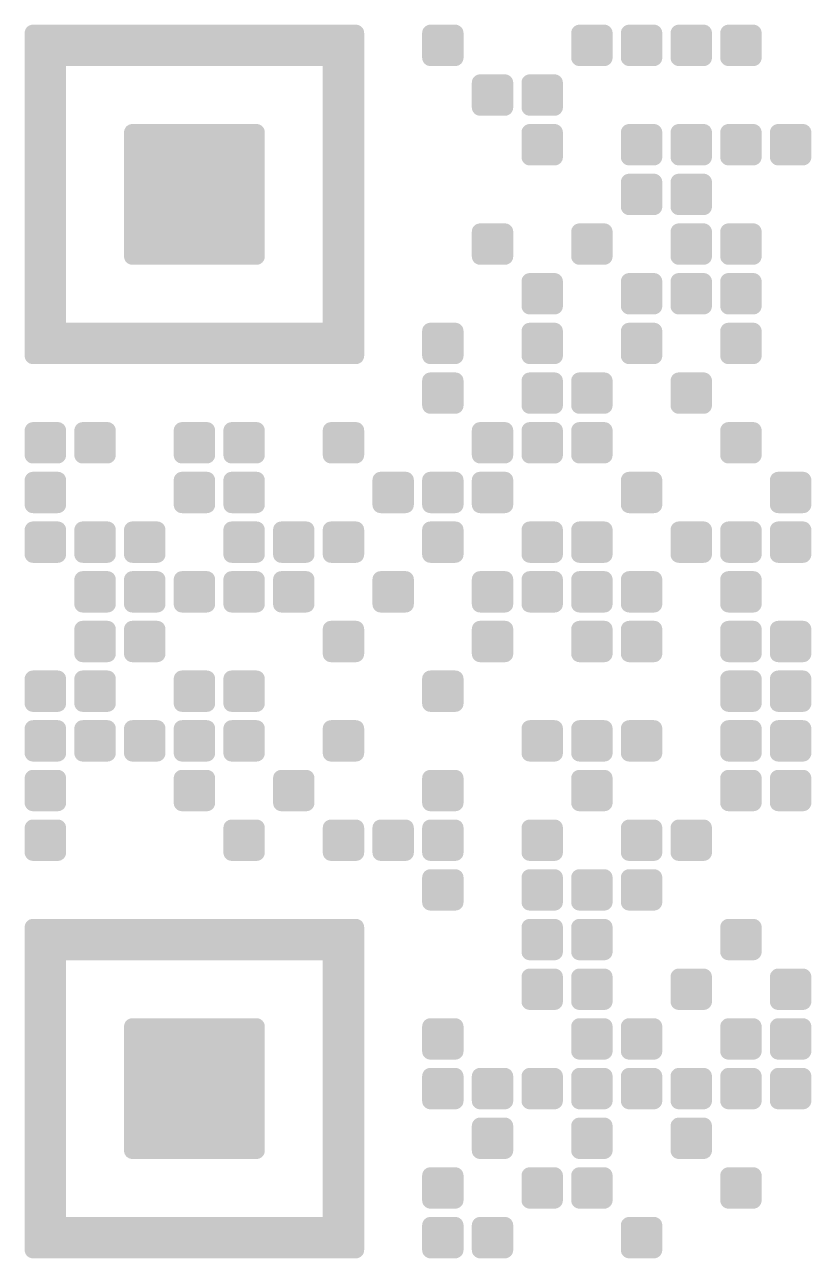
# Model space of a CAD drawing. Extents: x -58 to 5689, y 67 to 4123.
# Drawn here: x 5585.3 to 5632.8, y 281.8 to 356.3 of the extents above; entities that cross this region are included whole.
import ezdxf
from ezdxf.enums import TextEntityAlignment as Align

# ---------------------------------------------------------------- set-up
doc = ezdxf.new("R2010")
doc.units = 0
doc.header["$LTSCALE"] = 30
doc.header["$MEASUREMENT"] = 0
doc.layers.get('0').update_dxf_attribs({"linetype": 'CONTINUOUS'})
doc.layers.add('QR', color=7, linetype='CONTINUOUS')
doc.layers.add('RLA-FORMATO', color=7, linetype='CONTINUOUS')
doc.styles.add('ROMAND', font='romand', dxfattribs={"height": 31.5})
doc.styles.add('ROMANS', font='romans.shx', dxfattribs={"height": 11.25})

# ---------------------------------------------------------------- blocks, each defined once
blk = doc.blocks.new('A$C459C3EB4')
at = {"layer": 'QR'}
h = blk.add_hatch(color=256, dxfattribs=at)
h.dxf.hatch_style = 1
h.paths.add_polyline_path([(716.43, -13.519, 0.414214), (715.93, -13.019), (696.43, -13.019, 0.414214), (695.93, -13.519), (695.93, -33.019, 0.414214), (696.43, -33.519), (715.93, -33.519, 0.414214), (716.43, -33.019)])
h.paths.add_polyline_path([(713.93, -31.019), (698.43, -31.019), (698.43, -15.519), (713.93, -15.519)], flags=16)
h.paths.add_polyline_path([(710.43, -19.519), (710.43, -27.019, -0.414214), (709.93, -27.519), (702.43, -27.519, -0.414214), (701.93, -27.019), (701.93, -19.519, -0.414214), (702.43, -19.019), (709.93, -19.019, -0.414214)], flags=0)
h = blk.add_hatch(color=256, dxfattribs=at)
h.dxf.hatch_style = 1
h.paths.add_polyline_path([(722.43, -13.519, 0.414214), (721.93, -13.019), (720.43, -13.019, 0.414214), (719.93, -13.519), (719.93, -15.019, 0.414214), (720.43, -15.519), (721.93, -15.519, 0.414214), (722.43, -15.019)])
h = blk.add_hatch(color=256, dxfattribs=at)
h.dxf.hatch_style = 1
h.paths.add_polyline_path([(731.43, -13.519, 0.414214), (730.93, -13.019), (729.43, -13.019, 0.414214), (728.93, -13.519), (728.93, -15.019, 0.414214), (729.43, -15.519), (730.93, -15.519, 0.414214), (731.43, -15.019)])
h = blk.add_hatch(color=256, dxfattribs=at)
h.dxf.hatch_style = 1
h.paths.add_polyline_path([(734.43, -13.519, 0.414214), (733.93, -13.019), (732.43, -13.019, 0.414214), (731.93, -13.519), (731.93, -15.019, 0.414214), (732.43, -15.519), (733.93, -15.519, 0.414214), (734.43, -15.019)])
h = blk.add_hatch(color=256, dxfattribs=at)
h.dxf.hatch_style = 1
h.paths.add_polyline_path([(737.43, -13.519, 0.414214), (736.93, -13.019), (735.43, -13.019, 0.414214), (734.93, -13.519), (734.93, -15.019, 0.414214), (735.43, -15.519), (736.93, -15.519, 0.414214), (737.43, -15.019)])
h = blk.add_hatch(color=256, dxfattribs=at)
h.dxf.hatch_style = 1
h.paths.add_polyline_path([(740.43, -13.519, 0.414214), (739.93, -13.019), (738.43, -13.019, 0.414214), (737.93, -13.519), (737.93, -15.019, 0.414214), (738.43, -15.519), (739.93, -15.519, 0.414214), (740.43, -15.019)])
h = blk.add_hatch(color=256, dxfattribs=at)
h.dxf.hatch_style = 1
h.paths.add_polyline_path([(725.43, -16.519, 0.414214), (724.93, -16.019), (723.43, -16.019, 0.414214), (722.93, -16.519), (722.93, -18.019, 0.414214), (723.43, -18.519), (724.93, -18.519, 0.414214), (725.43, -18.019)])
h = blk.add_hatch(color=256, dxfattribs=at)
h.dxf.hatch_style = 1
h.paths.add_polyline_path([(728.43, -16.519, 0.414214), (727.93, -16.019), (726.43, -16.019, 0.414214), (725.93, -16.519), (725.93, -18.019, 0.414214), (726.43, -18.519), (727.93, -18.519, 0.414214), (728.43, -18.019)])
h = blk.add_hatch(color=256, dxfattribs=at)
h.dxf.hatch_style = 1
h.paths.add_polyline_path([(710.43, -19.519, 0.414214), (709.93, -19.019), (702.43, -19.019, 0.414214), (701.93, -19.519), (701.93, -27.019, 0.414214), (702.43, -27.519), (709.93, -27.519, 0.414214), (710.43, -27.019)])
h = blk.add_hatch(color=256, dxfattribs=at)
h.dxf.hatch_style = 1
h.paths.add_polyline_path([(728.43, -19.519, 0.414214), (727.93, -19.019), (726.43, -19.019, 0.414214), (725.93, -19.519), (725.93, -21.019, 0.414214), (726.43, -21.519), (727.93, -21.519, 0.414214), (728.43, -21.019)])
h = blk.add_hatch(color=256, dxfattribs=at)
h.dxf.hatch_style = 1
h.paths.add_polyline_path([(734.43, -19.519, 0.414214), (733.93, -19.019), (732.43, -19.019, 0.414214), (731.93, -19.519), (731.93, -21.019, 0.414214), (732.43, -21.519), (733.93, -21.519, 0.414214), (734.43, -21.019)])
h = blk.add_hatch(color=256, dxfattribs=at)
h.dxf.hatch_style = 1
h.paths.add_polyline_path([(737.43, -19.519, 0.414214), (736.93, -19.019), (735.43, -19.019, 0.414214), (734.93, -19.519), (734.93, -21.019, 0.414214), (735.43, -21.519), (736.93, -21.519, 0.414214), (737.43, -21.019)])
h = blk.add_hatch(color=256, dxfattribs=at)
h.dxf.hatch_style = 1
h.paths.add_polyline_path([(740.43, -19.519, 0.414214), (739.93, -19.019), (738.43, -19.019, 0.414214), (737.93, -19.519), (737.93, -21.019, 0.414214), (738.43, -21.519), (739.93, -21.519, 0.414214), (740.43, -21.019)])
h = blk.add_hatch(color=256, dxfattribs=at)
h.dxf.hatch_style = 1
h.paths.add_polyline_path([(743.43, -19.519, 0.414214), (742.93, -19.019), (741.43, -19.019, 0.414214), (740.93, -19.519), (740.93, -21.019, 0.414214), (741.43, -21.519), (742.93, -21.519, 0.414214), (743.43, -21.019)])
h = blk.add_hatch(color=256, dxfattribs=at)
h.dxf.hatch_style = 1
h.paths.add_polyline_path([(734.43, -22.519, 0.414214), (733.93, -22.019), (732.43, -22.019, 0.414214), (731.93, -22.519), (731.93, -24.019, 0.414214), (732.43, -24.519), (733.93, -24.519, 0.414214), (734.43, -24.019)])
h = blk.add_hatch(color=256, dxfattribs=at)
h.dxf.hatch_style = 1
h.paths.add_polyline_path([(737.43, -22.519, 0.414214), (736.93, -22.019), (735.43, -22.019, 0.414214), (734.93, -22.519), (734.93, -24.019, 0.414214), (735.43, -24.519), (736.93, -24.519, 0.414214), (737.43, -24.019)])
h = blk.add_hatch(color=256, dxfattribs=at)
h.dxf.hatch_style = 1
h.paths.add_polyline_path([(725.43, -25.519, 0.414214), (724.93, -25.019), (723.43, -25.019, 0.414214), (722.93, -25.519), (722.93, -27.019, 0.414214), (723.43, -27.519), (724.93, -27.519, 0.414214), (725.43, -27.019)])
h = blk.add_hatch(color=256, dxfattribs=at)
h.dxf.hatch_style = 1
h.paths.add_polyline_path([(731.43, -25.519, 0.414214), (730.93, -25.019), (729.43, -25.019, 0.414214), (728.93, -25.519), (728.93, -27.019, 0.414214), (729.43, -27.519), (730.93, -27.519, 0.414214), (731.43, -27.019)])
h = blk.add_hatch(color=256, dxfattribs=at)
h.dxf.hatch_style = 1
h.paths.add_polyline_path([(737.43, -25.519, 0.414214), (736.93, -25.019), (735.43, -25.019, 0.414214), (734.93, -25.519), (734.93, -27.019, 0.414214), (735.43, -27.519), (736.93, -27.519, 0.414214), (737.43, -27.019)])
h = blk.add_hatch(color=256, dxfattribs=at)
h.dxf.hatch_style = 1
h.paths.add_polyline_path([(740.43, -25.519, 0.414214), (739.93, -25.019), (738.43, -25.019, 0.414214), (737.93, -25.519), (737.93, -27.019, 0.414214), (738.43, -27.519), (739.93, -27.519, 0.414214), (740.43, -27.019)])
h = blk.add_hatch(color=256, dxfattribs=at)
h.dxf.hatch_style = 1
h.paths.add_polyline_path([(728.43, -28.519, 0.414214), (727.93, -28.019), (726.43, -28.019, 0.414214), (725.93, -28.519), (725.93, -30.019, 0.414214), (726.43, -30.519), (727.93, -30.519, 0.414214), (728.43, -30.019)])
h = blk.add_hatch(color=256, dxfattribs=at)
h.dxf.hatch_style = 1
h.paths.add_polyline_path([(734.43, -28.519, 0.414214), (733.93, -28.019), (732.43, -28.019, 0.414214), (731.93, -28.519), (731.93, -30.019, 0.414214), (732.43, -30.519), (733.93, -30.519, 0.414214), (734.43, -30.019)])
h = blk.add_hatch(color=256, dxfattribs=at)
h.dxf.hatch_style = 1
h.paths.add_polyline_path([(737.43, -28.519, 0.414214), (736.93, -28.019), (735.43, -28.019, 0.414214), (734.93, -28.519), (734.93, -30.019, 0.414214), (735.43, -30.519), (736.93, -30.519, 0.414214), (737.43, -30.019)])
h = blk.add_hatch(color=256, dxfattribs=at)
h.dxf.hatch_style = 1
h.paths.add_polyline_path([(740.43, -28.519, 0.414214), (739.93, -28.019), (738.43, -28.019, 0.414214), (737.93, -28.519), (737.93, -30.019, 0.414214), (738.43, -30.519), (739.93, -30.519, 0.414214), (740.43, -30.019)])
h = blk.add_hatch(color=256, dxfattribs=at)
h.dxf.hatch_style = 1
h.paths.add_polyline_path([(722.43, -31.519, 0.414214), (721.93, -31.019), (720.43, -31.019, 0.414214), (719.93, -31.519), (719.93, -33.019, 0.414214), (720.43, -33.519), (721.93, -33.519, 0.414214), (722.43, -33.019)])
h = blk.add_hatch(color=256, dxfattribs=at)
h.dxf.hatch_style = 1
h.paths.add_polyline_path([(728.43, -31.519, 0.414214), (727.93, -31.019), (726.43, -31.019, 0.414214), (725.93, -31.519), (725.93, -33.019, 0.414214), (726.43, -33.519), (727.93, -33.519, 0.414214), (728.43, -33.019)])
h = blk.add_hatch(color=256, dxfattribs=at)
h.dxf.hatch_style = 1
h.paths.add_polyline_path([(734.43, -31.519, 0.414214), (733.93, -31.019), (732.43, -31.019, 0.414214), (731.93, -31.519), (731.93, -33.019, 0.414214), (732.43, -33.519), (733.93, -33.519, 0.414214), (734.43, -33.019)])
h = blk.add_hatch(color=256, dxfattribs=at)
h.dxf.hatch_style = 1
h.paths.add_polyline_path([(740.43, -31.519, 0.414214), (739.93, -31.019), (738.43, -31.019, 0.414214), (737.93, -31.519), (737.93, -33.019, 0.414214), (738.43, -33.519), (739.93, -33.519, 0.414214), (740.43, -33.019)])
h = blk.add_hatch(color=256, dxfattribs=at)
h.dxf.hatch_style = 1
h.paths.add_polyline_path([(722.43, -34.519, 0.414214), (721.93, -34.019), (720.43, -34.019, 0.414214), (719.93, -34.519), (719.93, -36.019, 0.414214), (720.43, -36.519), (721.93, -36.519, 0.414214), (722.43, -36.019)])
h = blk.add_hatch(color=256, dxfattribs=at)
h.dxf.hatch_style = 1
h.paths.add_polyline_path([(728.43, -34.519, 0.414214), (727.93, -34.019), (726.43, -34.019, 0.414214), (725.93, -34.519), (725.93, -36.019, 0.414214), (726.43, -36.519), (727.93, -36.519, 0.414214), (728.43, -36.019)])
h = blk.add_hatch(color=256, dxfattribs=at)
h.dxf.hatch_style = 1
h.paths.add_polyline_path([(731.43, -34.519, 0.414214), (730.93, -34.019), (729.43, -34.019, 0.414214), (728.93, -34.519), (728.93, -36.019, 0.414214), (729.43, -36.519), (730.93, -36.519, 0.414214), (731.43, -36.019)])
h = blk.add_hatch(color=256, dxfattribs=at)
h.dxf.hatch_style = 1
h.paths.add_polyline_path([(737.43, -34.519, 0.414214), (736.93, -34.019), (735.43, -34.019, 0.414214), (734.93, -34.519), (734.93, -36.019, 0.414214), (735.43, -36.519), (736.93, -36.519, 0.414214), (737.43, -36.019)])
h = blk.add_hatch(color=256, dxfattribs=at)
h.dxf.hatch_style = 1
h.paths.add_polyline_path([(698.43, -37.519, 0.414214), (697.93, -37.019), (696.43, -37.019, 0.414214), (695.93, -37.519), (695.93, -39.019, 0.414214), (696.43, -39.519), (697.93, -39.519, 0.414214), (698.43, -39.019)])
h = blk.add_hatch(color=256, dxfattribs=at)
h.dxf.hatch_style = 1
h.paths.add_polyline_path([(701.43, -37.519, 0.414214), (700.93, -37.019), (699.43, -37.019, 0.414214), (698.93, -37.519), (698.93, -39.019, 0.414214), (699.43, -39.519), (700.93, -39.519, 0.414214), (701.43, -39.019)])
h = blk.add_hatch(color=256, dxfattribs=at)
h.dxf.hatch_style = 1
h.paths.add_polyline_path([(707.43, -37.519, 0.414214), (706.93, -37.019), (705.43, -37.019, 0.414214), (704.93, -37.519), (704.93, -39.019, 0.414214), (705.43, -39.519), (706.93, -39.519, 0.414214), (707.43, -39.019)])
h = blk.add_hatch(color=256, dxfattribs=at)
h.dxf.hatch_style = 1
h.paths.add_polyline_path([(710.43, -37.519, 0.414214), (709.93, -37.019), (708.43, -37.019, 0.414214), (707.93, -37.519), (707.93, -39.019, 0.414214), (708.43, -39.519), (709.93, -39.519, 0.414214), (710.43, -39.019)])
h = blk.add_hatch(color=256, dxfattribs=at)
h.dxf.hatch_style = 1
h.paths.add_polyline_path([(716.43, -37.519, 0.414214), (715.93, -37.019), (714.43, -37.019, 0.414214), (713.93, -37.519), (713.93, -39.019, 0.414214), (714.43, -39.519), (715.93, -39.519, 0.414214), (716.43, -39.019)])
h = blk.add_hatch(color=256, dxfattribs=at)
h.dxf.hatch_style = 1
h.paths.add_polyline_path([(725.43, -37.519, 0.414214), (724.93, -37.019), (723.43, -37.019, 0.414214), (722.93, -37.519), (722.93, -39.019, 0.414214), (723.43, -39.519), (724.93, -39.519, 0.414214), (725.43, -39.019)])
h = blk.add_hatch(color=256, dxfattribs=at)
h.dxf.hatch_style = 1
h.paths.add_polyline_path([(728.43, -37.519, 0.414214), (727.93, -37.019), (726.43, -37.019, 0.414214), (725.93, -37.519), (725.93, -39.019, 0.414214), (726.43, -39.519), (727.93, -39.519, 0.414214), (728.43, -39.019)])
h = blk.add_hatch(color=256, dxfattribs=at)
h.dxf.hatch_style = 1
h.paths.add_polyline_path([(731.43, -37.519, 0.414214), (730.93, -37.019), (729.43, -37.019, 0.414214), (728.93, -37.519), (728.93, -39.019, 0.414214), (729.43, -39.519), (730.93, -39.519, 0.414214), (731.43, -39.019)])
h = blk.add_hatch(color=256, dxfattribs=at)
h.dxf.hatch_style = 1
h.paths.add_polyline_path([(740.43, -37.519, 0.414214), (739.93, -37.019), (738.43, -37.019, 0.414214), (737.93, -37.519), (737.93, -39.019, 0.414214), (738.43, -39.519), (739.93, -39.519, 0.414214), (740.43, -39.019)])
h = blk.add_hatch(color=256, dxfattribs=at)
h.dxf.hatch_style = 1
h.paths.add_polyline_path([(698.43, -40.519, 0.414214), (697.93, -40.019), (696.43, -40.019, 0.414214), (695.93, -40.519), (695.93, -42.019, 0.414214), (696.43, -42.519), (697.93, -42.519, 0.414214), (698.43, -42.019)])
h = blk.add_hatch(color=256, dxfattribs=at)
h.dxf.hatch_style = 1
h.paths.add_polyline_path([(707.43, -40.519, 0.414214), (706.93, -40.019), (705.43, -40.019, 0.414214), (704.93, -40.519), (704.93, -42.019, 0.414214), (705.43, -42.519), (706.93, -42.519, 0.414214), (707.43, -42.019)])
h = blk.add_hatch(color=256, dxfattribs=at)
h.dxf.hatch_style = 1
h.paths.add_polyline_path([(710.43, -40.519, 0.414214), (709.93, -40.019), (708.43, -40.019, 0.414214), (707.93, -40.519), (707.93, -42.019, 0.414214), (708.43, -42.519), (709.93, -42.519, 0.414214), (710.43, -42.019)])
h = blk.add_hatch(color=256, dxfattribs=at)
h.dxf.hatch_style = 1
h.paths.add_polyline_path([(719.43, -40.519, 0.414214), (718.93, -40.019), (717.43, -40.019, 0.414214), (716.93, -40.519), (716.93, -42.019, 0.414214), (717.43, -42.519), (718.93, -42.519, 0.414214), (719.43, -42.019)])
h = blk.add_hatch(color=256, dxfattribs=at)
h.dxf.hatch_style = 1
h.paths.add_polyline_path([(722.43, -40.519, 0.414214), (721.93, -40.019), (720.43, -40.019, 0.414214), (719.93, -40.519), (719.93, -42.019, 0.414214), (720.43, -42.519), (721.93, -42.519, 0.414214), (722.43, -42.019)])
h = blk.add_hatch(color=256, dxfattribs=at)
h.dxf.hatch_style = 1
h.paths.add_polyline_path([(725.43, -40.519, 0.414214), (724.93, -40.019), (723.43, -40.019, 0.414214), (722.93, -40.519), (722.93, -42.019, 0.414214), (723.43, -42.519), (724.93, -42.519, 0.414214), (725.43, -42.019)])
h = blk.add_hatch(color=256, dxfattribs=at)
h.dxf.hatch_style = 1
h.paths.add_polyline_path([(734.43, -40.519, 0.414214), (733.93, -40.019), (732.43, -40.019, 0.414214), (731.93, -40.519), (731.93, -42.019, 0.414214), (732.43, -42.519), (733.93, -42.519, 0.414214), (734.43, -42.019)])
h = blk.add_hatch(color=256, dxfattribs=at)
h.dxf.hatch_style = 1
h.paths.add_polyline_path([(743.43, -40.519, 0.414214), (742.93, -40.019), (741.43, -40.019, 0.414214), (740.93, -40.519), (740.93, -42.019, 0.414214), (741.43, -42.519), (742.93, -42.519, 0.414214), (743.43, -42.019)])
h = blk.add_hatch(color=256, dxfattribs=at)
h.dxf.hatch_style = 1
h.paths.add_polyline_path([(698.43, -43.519, 0.414214), (697.93, -43.019), (696.43, -43.019, 0.414214), (695.93, -43.519), (695.93, -45.019, 0.414214), (696.43, -45.519), (697.93, -45.519, 0.414214), (698.43, -45.019)])
h = blk.add_hatch(color=256, dxfattribs=at)
h.dxf.hatch_style = 1
h.paths.add_polyline_path([(701.43, -43.519, 0.414214), (700.93, -43.019), (699.43, -43.019, 0.414214), (698.93, -43.519), (698.93, -45.019, 0.414214), (699.43, -45.519), (700.93, -45.519, 0.414214), (701.43, -45.019)])
h = blk.add_hatch(color=256, dxfattribs=at)
h.dxf.hatch_style = 1
h.paths.add_polyline_path([(704.43, -43.519, 0.414214), (703.93, -43.019), (702.43, -43.019, 0.414214), (701.93, -43.519), (701.93, -45.019, 0.414214), (702.43, -45.519), (703.93, -45.519, 0.414214), (704.43, -45.019)])
h = blk.add_hatch(color=256, dxfattribs=at)
h.dxf.hatch_style = 1
h.paths.add_polyline_path([(710.43, -43.519, 0.414214), (709.93, -43.019), (708.43, -43.019, 0.414214), (707.93, -43.519), (707.93, -45.019, 0.414214), (708.43, -45.519), (709.93, -45.519, 0.414214), (710.43, -45.019)])
h = blk.add_hatch(color=256, dxfattribs=at)
h.dxf.hatch_style = 1
h.paths.add_polyline_path([(713.43, -43.519, 0.414214), (712.93, -43.019), (711.43, -43.019, 0.414214), (710.93, -43.519), (710.93, -45.019, 0.414214), (711.43, -45.519), (712.93, -45.519, 0.414214), (713.43, -45.019)])
h = blk.add_hatch(color=256, dxfattribs=at)
h.dxf.hatch_style = 1
h.paths.add_polyline_path([(716.43, -43.519, 0.414214), (715.93, -43.019), (714.43, -43.019, 0.414214), (713.93, -43.519), (713.93, -45.019, 0.414214), (714.43, -45.519), (715.93, -45.519, 0.414214), (716.43, -45.019)])
h = blk.add_hatch(color=256, dxfattribs=at)
h.dxf.hatch_style = 1
h.paths.add_polyline_path([(722.43, -43.519, 0.414214), (721.93, -43.019), (720.43, -43.019, 0.414214), (719.93, -43.519), (719.93, -45.019, 0.414214), (720.43, -45.519), (721.93, -45.519, 0.414214), (722.43, -45.019)])
h = blk.add_hatch(color=256, dxfattribs=at)
h.dxf.hatch_style = 1
h.paths.add_polyline_path([(728.43, -43.519, 0.414214), (727.93, -43.019), (726.43, -43.019, 0.414214), (725.93, -43.519), (725.93, -45.019, 0.414214), (726.43, -45.519), (727.93, -45.519, 0.414214), (728.43, -45.019)])
h = blk.add_hatch(color=256, dxfattribs=at)
h.dxf.hatch_style = 1
h.paths.add_polyline_path([(731.43, -43.519, 0.414214), (730.93, -43.019), (729.43, -43.019, 0.414214), (728.93, -43.519), (728.93, -45.019, 0.414214), (729.43, -45.519), (730.93, -45.519, 0.414214), (731.43, -45.019)])
h = blk.add_hatch(color=256, dxfattribs=at)
h.dxf.hatch_style = 1
h.paths.add_polyline_path([(737.43, -43.519, 0.414214), (736.93, -43.019), (735.43, -43.019, 0.414214), (734.93, -43.519), (734.93, -45.019, 0.414214), (735.43, -45.519), (736.93, -45.519, 0.414214), (737.43, -45.019)])
h = blk.add_hatch(color=256, dxfattribs=at)
h.dxf.hatch_style = 1
h.paths.add_polyline_path([(740.43, -43.519, 0.414214), (739.93, -43.019), (738.43, -43.019, 0.414214), (737.93, -43.519), (737.93, -45.019, 0.414214), (738.43, -45.519), (739.93, -45.519, 0.414214), (740.43, -45.019)])
h = blk.add_hatch(color=256, dxfattribs=at)
h.dxf.hatch_style = 1
h.paths.add_polyline_path([(743.43, -43.519, 0.414214), (742.93, -43.019), (741.43, -43.019, 0.414214), (740.93, -43.519), (740.93, -45.019, 0.414214), (741.43, -45.519), (742.93, -45.519, 0.414214), (743.43, -45.019)])
h = blk.add_hatch(color=256, dxfattribs=at)
h.dxf.hatch_style = 1
h.paths.add_polyline_path([(701.43, -46.519, 0.414214), (700.93, -46.019), (699.43, -46.019, 0.414214), (698.93, -46.519), (698.93, -48.019, 0.414214), (699.43, -48.519), (700.93, -48.519, 0.414214), (701.43, -48.019)])
h = blk.add_hatch(color=256, dxfattribs=at)
h.dxf.hatch_style = 1
h.paths.add_polyline_path([(704.43, -46.519, 0.414214), (703.93, -46.019), (702.43, -46.019, 0.414214), (701.93, -46.519), (701.93, -48.019, 0.414214), (702.43, -48.519), (703.93, -48.519, 0.414214), (704.43, -48.019)])
h = blk.add_hatch(color=256, dxfattribs=at)
h.dxf.hatch_style = 1
h.paths.add_polyline_path([(707.43, -46.519, 0.414214), (706.93, -46.019), (705.43, -46.019, 0.414214), (704.93, -46.519), (704.93, -48.019, 0.414214), (705.43, -48.519), (706.93, -48.519, 0.414214), (707.43, -48.019)])
h = blk.add_hatch(color=256, dxfattribs=at)
h.dxf.hatch_style = 1
h.paths.add_polyline_path([(710.43, -46.519, 0.414214), (709.93, -46.019), (708.43, -46.019, 0.414214), (707.93, -46.519), (707.93, -48.019, 0.414214), (708.43, -48.519), (709.93, -48.519, 0.414214), (710.43, -48.019)])
h = blk.add_hatch(color=256, dxfattribs=at)
h.dxf.hatch_style = 1
h.paths.add_polyline_path([(713.43, -46.519, 0.414214), (712.93, -46.019), (711.43, -46.019, 0.414214), (710.93, -46.519), (710.93, -48.019, 0.414214), (711.43, -48.519), (712.93, -48.519, 0.414214), (713.43, -48.019)])
h = blk.add_hatch(color=256, dxfattribs=at)
h.dxf.hatch_style = 1
h.paths.add_polyline_path([(719.43, -46.519, 0.414214), (718.93, -46.019), (717.43, -46.019, 0.414214), (716.93, -46.519), (716.93, -48.019, 0.414214), (717.43, -48.519), (718.93, -48.519, 0.414214), (719.43, -48.019)])
h = blk.add_hatch(color=256, dxfattribs=at)
h.dxf.hatch_style = 1
h.paths.add_polyline_path([(725.43, -46.519, 0.414214), (724.93, -46.019), (723.43, -46.019, 0.414214), (722.93, -46.519), (722.93, -48.019, 0.414214), (723.43, -48.519), (724.93, -48.519, 0.414214), (725.43, -48.019)])
h = blk.add_hatch(color=256, dxfattribs=at)
h.dxf.hatch_style = 1
h.paths.add_polyline_path([(728.43, -46.519, 0.414214), (727.93, -46.019), (726.43, -46.019, 0.414214), (725.93, -46.519), (725.93, -48.019, 0.414214), (726.43, -48.519), (727.93, -48.519, 0.414214), (728.43, -48.019)])
h = blk.add_hatch(color=256, dxfattribs=at)
h.dxf.hatch_style = 1
h.paths.add_polyline_path([(731.43, -46.519, 0.414214), (730.93, -46.019), (729.43, -46.019, 0.414214), (728.93, -46.519), (728.93, -48.019, 0.414214), (729.43, -48.519), (730.93, -48.519, 0.414214), (731.43, -48.019)])
h = blk.add_hatch(color=256, dxfattribs=at)
h.dxf.hatch_style = 1
h.paths.add_polyline_path([(734.43, -46.519, 0.414214), (733.93, -46.019), (732.43, -46.019, 0.414214), (731.93, -46.519), (731.93, -48.019, 0.414214), (732.43, -48.519), (733.93, -48.519, 0.414214), (734.43, -48.019)])
h = blk.add_hatch(color=256, dxfattribs=at)
h.dxf.hatch_style = 1
h.paths.add_polyline_path([(740.43, -46.519, 0.414214), (739.93, -46.019), (738.43, -46.019, 0.414214), (737.93, -46.519), (737.93, -48.019, 0.414214), (738.43, -48.519), (739.93, -48.519, 0.414214), (740.43, -48.019)])
h = blk.add_hatch(color=256, dxfattribs=at)
h.dxf.hatch_style = 1
h.paths.add_polyline_path([(701.43, -49.519, 0.414214), (700.93, -49.019), (699.43, -49.019, 0.414214), (698.93, -49.519), (698.93, -51.019, 0.414214), (699.43, -51.519), (700.93, -51.519, 0.414214), (701.43, -51.019)])
h = blk.add_hatch(color=256, dxfattribs=at)
h.dxf.hatch_style = 1
h.paths.add_polyline_path([(704.43, -49.519, 0.414214), (703.93, -49.019), (702.43, -49.019, 0.414214), (701.93, -49.519), (701.93, -51.019, 0.414214), (702.43, -51.519), (703.93, -51.519, 0.414214), (704.43, -51.019)])
h = blk.add_hatch(color=256, dxfattribs=at)
h.dxf.hatch_style = 1
h.paths.add_polyline_path([(716.43, -49.519, 0.414214), (715.93, -49.019), (714.43, -49.019, 0.414214), (713.93, -49.519), (713.93, -51.019, 0.414214), (714.43, -51.519), (715.93, -51.519, 0.414214), (716.43, -51.019)])
h = blk.add_hatch(color=256, dxfattribs=at)
h.dxf.hatch_style = 1
h.paths.add_polyline_path([(725.43, -49.519, 0.414214), (724.93, -49.019), (723.43, -49.019, 0.414214), (722.93, -49.519), (722.93, -51.019, 0.414214), (723.43, -51.519), (724.93, -51.519, 0.414214), (725.43, -51.019)])
h = blk.add_hatch(color=256, dxfattribs=at)
h.dxf.hatch_style = 1
h.paths.add_polyline_path([(731.43, -49.519, 0.414214), (730.93, -49.019), (729.43, -49.019, 0.414214), (728.93, -49.519), (728.93, -51.019, 0.414214), (729.43, -51.519), (730.93, -51.519, 0.414214), (731.43, -51.019)])
h = blk.add_hatch(color=256, dxfattribs=at)
h.dxf.hatch_style = 1
h.paths.add_polyline_path([(734.43, -49.519, 0.414214), (733.93, -49.019), (732.43, -49.019, 0.414214), (731.93, -49.519), (731.93, -51.019, 0.414214), (732.43, -51.519), (733.93, -51.519, 0.414214), (734.43, -51.019)])
h = blk.add_hatch(color=256, dxfattribs=at)
h.dxf.hatch_style = 1
h.paths.add_polyline_path([(740.43, -49.519, 0.414214), (739.93, -49.019), (738.43, -49.019, 0.414214), (737.93, -49.519), (737.93, -51.019, 0.414214), (738.43, -51.519), (739.93, -51.519, 0.414214), (740.43, -51.019)])
h = blk.add_hatch(color=256, dxfattribs=at)
h.dxf.hatch_style = 1
h.paths.add_polyline_path([(743.43, -49.519, 0.414214), (742.93, -49.019), (741.43, -49.019, 0.414214), (740.93, -49.519), (740.93, -51.019, 0.414214), (741.43, -51.519), (742.93, -51.519, 0.414214), (743.43, -51.019)])
h = blk.add_hatch(color=256, dxfattribs=at)
h.dxf.hatch_style = 1
h.paths.add_polyline_path([(698.43, -52.519, 0.414214), (697.93, -52.019), (696.43, -52.019, 0.414214), (695.93, -52.519), (695.93, -54.019, 0.414214), (696.43, -54.519), (697.93, -54.519, 0.414214), (698.43, -54.019)])
h = blk.add_hatch(color=256, dxfattribs=at)
h.dxf.hatch_style = 1
h.paths.add_polyline_path([(701.43, -52.519, 0.414214), (700.93, -52.019), (699.43, -52.019, 0.414214), (698.93, -52.519), (698.93, -54.019, 0.414214), (699.43, -54.519), (700.93, -54.519, 0.414214), (701.43, -54.019)])
h = blk.add_hatch(color=256, dxfattribs=at)
h.dxf.hatch_style = 1
h.paths.add_polyline_path([(707.43, -52.519, 0.414214), (706.93, -52.019), (705.43, -52.019, 0.414214), (704.93, -52.519), (704.93, -54.019, 0.414214), (705.43, -54.519), (706.93, -54.519, 0.414214), (707.43, -54.019)])
h = blk.add_hatch(color=256, dxfattribs=at)
h.dxf.hatch_style = 1
h.paths.add_polyline_path([(710.43, -52.519, 0.414214), (709.93, -52.019), (708.43, -52.019, 0.414214), (707.93, -52.519), (707.93, -54.019, 0.414214), (708.43, -54.519), (709.93, -54.519, 0.414214), (710.43, -54.019)])
h = blk.add_hatch(color=256, dxfattribs=at)
h.dxf.hatch_style = 1
h.paths.add_polyline_path([(722.43, -52.519, 0.414214), (721.93, -52.019), (720.43, -52.019, 0.414214), (719.93, -52.519), (719.93, -54.019, 0.414214), (720.43, -54.519), (721.93, -54.519, 0.414214), (722.43, -54.019)])
h = blk.add_hatch(color=256, dxfattribs=at)
h.dxf.hatch_style = 1
h.paths.add_polyline_path([(740.43, -52.519, 0.414214), (739.93, -52.019), (738.43, -52.019, 0.414214), (737.93, -52.519), (737.93, -54.019, 0.414214), (738.43, -54.519), (739.93, -54.519, 0.414214), (740.43, -54.019)])
h = blk.add_hatch(color=256, dxfattribs=at)
h.dxf.hatch_style = 1
h.paths.add_polyline_path([(743.43, -52.519, 0.414214), (742.93, -52.019), (741.43, -52.019, 0.414214), (740.93, -52.519), (740.93, -54.019, 0.414214), (741.43, -54.519), (742.93, -54.519, 0.414214), (743.43, -54.019)])
h = blk.add_hatch(color=256, dxfattribs=at)
h.dxf.hatch_style = 1
h.paths.add_polyline_path([(698.43, -55.519, 0.414214), (697.93, -55.019), (696.43, -55.019, 0.414214), (695.93, -55.519), (695.93, -57.019, 0.414214), (696.43, -57.519), (697.93, -57.519, 0.414214), (698.43, -57.019)])
h = blk.add_hatch(color=256, dxfattribs=at)
h.dxf.hatch_style = 1
h.paths.add_polyline_path([(701.43, -55.519, 0.414214), (700.93, -55.019), (699.43, -55.019, 0.414214), (698.93, -55.519), (698.93, -57.019, 0.414214), (699.43, -57.519), (700.93, -57.519, 0.414214), (701.43, -57.019)])
h = blk.add_hatch(color=256, dxfattribs=at)
h.dxf.hatch_style = 1
h.paths.add_polyline_path([(704.43, -55.519, 0.414214), (703.93, -55.019), (702.43, -55.019, 0.414214), (701.93, -55.519), (701.93, -57.019, 0.414214), (702.43, -57.519), (703.93, -57.519, 0.414214), (704.43, -57.019)])
h = blk.add_hatch(color=256, dxfattribs=at)
h.dxf.hatch_style = 1
h.paths.add_polyline_path([(707.43, -55.519, 0.414214), (706.93, -55.019), (705.43, -55.019, 0.414214), (704.93, -55.519), (704.93, -57.019, 0.414214), (705.43, -57.519), (706.93, -57.519, 0.414214), (707.43, -57.019)])
h = blk.add_hatch(color=256, dxfattribs=at)
h.dxf.hatch_style = 1
h.paths.add_polyline_path([(710.43, -55.519, 0.414214), (709.93, -55.019), (708.43, -55.019, 0.414214), (707.93, -55.519), (707.93, -57.019, 0.414214), (708.43, -57.519), (709.93, -57.519, 0.414214), (710.43, -57.019)])
h = blk.add_hatch(color=256, dxfattribs=at)
h.dxf.hatch_style = 1
h.paths.add_polyline_path([(716.43, -55.519, 0.414214), (715.93, -55.019), (714.43, -55.019, 0.414214), (713.93, -55.519), (713.93, -57.019, 0.414214), (714.43, -57.519), (715.93, -57.519, 0.414214), (716.43, -57.019)])
h = blk.add_hatch(color=256, dxfattribs=at)
h.dxf.hatch_style = 1
h.paths.add_polyline_path([(728.43, -55.519, 0.414214), (727.93, -55.019), (726.43, -55.019, 0.414214), (725.93, -55.519), (725.93, -57.019, 0.414214), (726.43, -57.519), (727.93, -57.519, 0.414214), (728.43, -57.019)])
h = blk.add_hatch(color=256, dxfattribs=at)
h.dxf.hatch_style = 1
h.paths.add_polyline_path([(731.43, -55.519, 0.414214), (730.93, -55.019), (729.43, -55.019, 0.414214), (728.93, -55.519), (728.93, -57.019, 0.414214), (729.43, -57.519), (730.93, -57.519, 0.414214), (731.43, -57.019)])
h = blk.add_hatch(color=256, dxfattribs=at)
h.dxf.hatch_style = 1
h.paths.add_polyline_path([(734.43, -55.519, 0.414214), (733.93, -55.019), (732.43, -55.019, 0.414214), (731.93, -55.519), (731.93, -57.019, 0.414214), (732.43, -57.519), (733.93, -57.519, 0.414214), (734.43, -57.019)])
h = blk.add_hatch(color=256, dxfattribs=at)
h.dxf.hatch_style = 1
h.paths.add_polyline_path([(740.43, -55.519, 0.414214), (739.93, -55.019), (738.43, -55.019, 0.414214), (737.93, -55.519), (737.93, -57.019, 0.414214), (738.43, -57.519), (739.93, -57.519, 0.414214), (740.43, -57.019)])
h = blk.add_hatch(color=256, dxfattribs=at)
h.dxf.hatch_style = 1
h.paths.add_polyline_path([(743.43, -55.519, 0.414214), (742.93, -55.019), (741.43, -55.019, 0.414214), (740.93, -55.519), (740.93, -57.019, 0.414214), (741.43, -57.519), (742.93, -57.519, 0.414214), (743.43, -57.019)])
h = blk.add_hatch(color=256, dxfattribs=at)
h.dxf.hatch_style = 1
h.paths.add_polyline_path([(698.43, -58.519, 0.414214), (697.93, -58.019), (696.43, -58.019, 0.414214), (695.93, -58.519), (695.93, -60.019, 0.414214), (696.43, -60.519), (697.93, -60.519, 0.414214), (698.43, -60.019)])
h = blk.add_hatch(color=256, dxfattribs=at)
h.dxf.hatch_style = 1
h.paths.add_polyline_path([(707.43, -58.519, 0.414214), (706.93, -58.019), (705.43, -58.019, 0.414214), (704.93, -58.519), (704.93, -60.019, 0.414214), (705.43, -60.519), (706.93, -60.519, 0.414214), (707.43, -60.019)])
h = blk.add_hatch(color=256, dxfattribs=at)
h.dxf.hatch_style = 1
h.paths.add_polyline_path([(713.43, -58.519, 0.414214), (712.93, -58.019), (711.43, -58.019, 0.414214), (710.93, -58.519), (710.93, -60.019, 0.414214), (711.43, -60.519), (712.93, -60.519, 0.414214), (713.43, -60.019)])
h = blk.add_hatch(color=256, dxfattribs=at)
h.dxf.hatch_style = 1
h.paths.add_polyline_path([(722.43, -58.519, 0.414214), (721.93, -58.019), (720.43, -58.019, 0.414214), (719.93, -58.519), (719.93, -60.019, 0.414214), (720.43, -60.519), (721.93, -60.519, 0.414214), (722.43, -60.019)])
h = blk.add_hatch(color=256, dxfattribs=at)
h.dxf.hatch_style = 1
h.paths.add_polyline_path([(731.43, -58.519, 0.414214), (730.93, -58.019), (729.43, -58.019, 0.414214), (728.93, -58.519), (728.93, -60.019, 0.414214), (729.43, -60.519), (730.93, -60.519, 0.414214), (731.43, -60.019)])
h = blk.add_hatch(color=256, dxfattribs=at)
h.dxf.hatch_style = 1
h.paths.add_polyline_path([(740.43, -58.519, 0.414214), (739.93, -58.019), (738.43, -58.019, 0.414214), (737.93, -58.519), (737.93, -60.019, 0.414214), (738.43, -60.519), (739.93, -60.519, 0.414214), (740.43, -60.019)])
h = blk.add_hatch(color=256, dxfattribs=at)
h.dxf.hatch_style = 1
h.paths.add_polyline_path([(743.43, -58.519, 0.414214), (742.93, -58.019), (741.43, -58.019, 0.414214), (740.93, -58.519), (740.93, -60.019, 0.414214), (741.43, -60.519), (742.93, -60.519, 0.414214), (743.43, -60.019)])
h = blk.add_hatch(color=256, dxfattribs=at)
h.dxf.hatch_style = 1
h.paths.add_polyline_path([(698.43, -61.519, 0.414214), (697.93, -61.019), (696.43, -61.019, 0.414214), (695.93, -61.519), (695.93, -63.019, 0.414214), (696.43, -63.519), (697.93, -63.519, 0.414214), (698.43, -63.019)])
h = blk.add_hatch(color=256, dxfattribs=at)
h.dxf.hatch_style = 1
h.paths.add_polyline_path([(710.43, -61.519, 0.414214), (709.93, -61.019), (708.43, -61.019, 0.414214), (707.93, -61.519), (707.93, -63.019, 0.414214), (708.43, -63.519), (709.93, -63.519, 0.414214), (710.43, -63.019)])
h = blk.add_hatch(color=256, dxfattribs=at)
h.dxf.hatch_style = 1
h.paths.add_polyline_path([(716.43, -61.519, 0.414214), (715.93, -61.019), (714.43, -61.019, 0.414214), (713.93, -61.519), (713.93, -63.019, 0.414214), (714.43, -63.519), (715.93, -63.519, 0.414214), (716.43, -63.019)])
h = blk.add_hatch(color=256, dxfattribs=at)
h.dxf.hatch_style = 1
h.paths.add_polyline_path([(719.43, -61.519, 0.414214), (718.93, -61.019), (717.43, -61.019, 0.414214), (716.93, -61.519), (716.93, -63.019, 0.414214), (717.43, -63.519), (718.93, -63.519, 0.414214), (719.43, -63.019)])
h = blk.add_hatch(color=256, dxfattribs=at)
h.dxf.hatch_style = 1
h.paths.add_polyline_path([(722.43, -61.519, 0.414214), (721.93, -61.019), (720.43, -61.019, 0.414214), (719.93, -61.519), (719.93, -63.019, 0.414214), (720.43, -63.519), (721.93, -63.519, 0.414214), (722.43, -63.019)])
h = blk.add_hatch(color=256, dxfattribs=at)
h.dxf.hatch_style = 1
h.paths.add_polyline_path([(728.43, -61.519, 0.414214), (727.93, -61.019), (726.43, -61.019, 0.414214), (725.93, -61.519), (725.93, -63.019, 0.414214), (726.43, -63.519), (727.93, -63.519, 0.414214), (728.43, -63.019)])
h = blk.add_hatch(color=256, dxfattribs=at)
h.dxf.hatch_style = 1
h.paths.add_polyline_path([(734.43, -61.519, 0.414214), (733.93, -61.019), (732.43, -61.019, 0.414214), (731.93, -61.519), (731.93, -63.019, 0.414214), (732.43, -63.519), (733.93, -63.519, 0.414214), (734.43, -63.019)])
h = blk.add_hatch(color=256, dxfattribs=at)
h.dxf.hatch_style = 1
h.paths.add_polyline_path([(737.43, -61.519, 0.414214), (736.93, -61.019), (735.43, -61.019, 0.414214), (734.93, -61.519), (734.93, -63.019, 0.414214), (735.43, -63.519), (736.93, -63.519, 0.414214), (737.43, -63.019)])
h = blk.add_hatch(color=256, dxfattribs=at)
h.dxf.hatch_style = 1
h.paths.add_polyline_path([(722.43, -64.519, 0.414214), (721.93, -64.019), (720.43, -64.019, 0.414214), (719.93, -64.519), (719.93, -66.019, 0.414214), (720.43, -66.519), (721.93, -66.519, 0.414214), (722.43, -66.019)])
h = blk.add_hatch(color=256, dxfattribs=at)
h.dxf.hatch_style = 1
h.paths.add_polyline_path([(728.43, -64.519, 0.414214), (727.93, -64.019), (726.43, -64.019, 0.414214), (725.93, -64.519), (725.93, -66.019, 0.414214), (726.43, -66.519), (727.93, -66.519, 0.414214), (728.43, -66.019)])
h = blk.add_hatch(color=256, dxfattribs=at)
h.dxf.hatch_style = 1
h.paths.add_polyline_path([(731.43, -64.519, 0.414214), (730.93, -64.019), (729.43, -64.019, 0.414214), (728.93, -64.519), (728.93, -66.019, 0.414214), (729.43, -66.519), (730.93, -66.519, 0.414214), (731.43, -66.019)])
h = blk.add_hatch(color=256, dxfattribs=at)
h.dxf.hatch_style = 1
h.paths.add_polyline_path([(734.43, -64.519, 0.414214), (733.93, -64.019), (732.43, -64.019, 0.414214), (731.93, -64.519), (731.93, -66.019, 0.414214), (732.43, -66.519), (733.93, -66.519, 0.414214), (734.43, -66.019)])
h = blk.add_hatch(color=256, dxfattribs=at)
h.dxf.hatch_style = 1
h.paths.add_polyline_path([(710.43, -73.519), (710.43, -81.019, -0.414214), (709.93, -81.519), (702.43, -81.519, -0.414214), (701.93, -81.019), (701.93, -73.519, -0.414214), (702.43, -73.019), (709.93, -73.019, -0.414214)], flags=0)
h.paths.add_polyline_path([(716.43, -67.519, 0.414214), (715.93, -67.019), (696.43, -67.019, 0.414214), (695.93, -67.519), (695.93, -87.019, 0.414214), (696.43, -87.519), (715.93, -87.519, 0.414214), (716.43, -87.019)])
h.paths.add_polyline_path([(713.93, -69.519), (713.93, -85.019), (698.43, -85.019), (698.43, -69.519)], flags=16)
h = blk.add_hatch(color=256, dxfattribs=at)
h.dxf.hatch_style = 1
h.paths.add_polyline_path([(728.43, -67.519, 0.414214), (727.93, -67.019), (726.43, -67.019, 0.414214), (725.93, -67.519), (725.93, -69.019, 0.414214), (726.43, -69.519), (727.93, -69.519, 0.414214), (728.43, -69.019)])
h = blk.add_hatch(color=256, dxfattribs=at)
h.dxf.hatch_style = 1
h.paths.add_polyline_path([(731.43, -67.519, 0.414214), (730.93, -67.019), (729.43, -67.019, 0.414214), (728.93, -67.519), (728.93, -69.019, 0.414214), (729.43, -69.519), (730.93, -69.519, 0.414214), (731.43, -69.019)])
h = blk.add_hatch(color=256, dxfattribs=at)
h.dxf.hatch_style = 1
h.paths.add_polyline_path([(740.43, -67.519, 0.414214), (739.93, -67.019), (738.43, -67.019, 0.414214), (737.93, -67.519), (737.93, -69.019, 0.414214), (738.43, -69.519), (739.93, -69.519, 0.414214), (740.43, -69.019)])
h = blk.add_hatch(color=256, dxfattribs=at)
h.dxf.hatch_style = 1
h.paths.add_polyline_path([(728.43, -70.519, 0.414214), (727.93, -70.019), (726.43, -70.019, 0.414214), (725.93, -70.519), (725.93, -72.019, 0.414214), (726.43, -72.519), (727.93, -72.519, 0.414214), (728.43, -72.019)])
h = blk.add_hatch(color=256, dxfattribs=at)
h.dxf.hatch_style = 1
h.paths.add_polyline_path([(731.43, -70.519, 0.414214), (730.93, -70.019), (729.43, -70.019, 0.414214), (728.93, -70.519), (728.93, -72.019, 0.414214), (729.43, -72.519), (730.93, -72.519, 0.414214), (731.43, -72.019)])
h = blk.add_hatch(color=256, dxfattribs=at)
h.dxf.hatch_style = 1
h.paths.add_polyline_path([(737.43, -70.519, 0.414214), (736.93, -70.019), (735.43, -70.019, 0.414214), (734.93, -70.519), (734.93, -72.019, 0.414214), (735.43, -72.519), (736.93, -72.519, 0.414214), (737.43, -72.019)])
h = blk.add_hatch(color=256, dxfattribs=at)
h.dxf.hatch_style = 1
h.paths.add_polyline_path([(743.43, -70.519, 0.414214), (742.93, -70.019), (741.43, -70.019, 0.414214), (740.93, -70.519), (740.93, -72.019, 0.414214), (741.43, -72.519), (742.93, -72.519, 0.414214), (743.43, -72.019)])
h = blk.add_hatch(color=256, dxfattribs=at)
h.dxf.hatch_style = 1
h.paths.add_polyline_path([(710.43, -73.519, 0.414214), (709.93, -73.019), (702.43, -73.019, 0.414214), (701.93, -73.519), (701.93, -81.019, 0.414214), (702.43, -81.519), (709.93, -81.519, 0.414214), (710.43, -81.019)])
h = blk.add_hatch(color=256, dxfattribs=at)
h.dxf.hatch_style = 1
h.paths.add_polyline_path([(722.43, -73.519, 0.414214), (721.93, -73.019), (720.43, -73.019, 0.414214), (719.93, -73.519), (719.93, -75.019, 0.414214), (720.43, -75.519), (721.93, -75.519, 0.414214), (722.43, -75.019)])
h = blk.add_hatch(color=256, dxfattribs=at)
h.dxf.hatch_style = 1
h.paths.add_polyline_path([(731.43, -73.519, 0.414214), (730.93, -73.019), (729.43, -73.019, 0.414214), (728.93, -73.519), (728.93, -75.019, 0.414214), (729.43, -75.519), (730.93, -75.519, 0.414214), (731.43, -75.019)])
h = blk.add_hatch(color=256, dxfattribs=at)
h.dxf.hatch_style = 1
h.paths.add_polyline_path([(734.43, -73.519, 0.414214), (733.93, -73.019), (732.43, -73.019, 0.414214), (731.93, -73.519), (731.93, -75.019, 0.414214), (732.43, -75.519), (733.93, -75.519, 0.414214), (734.43, -75.019)])
h = blk.add_hatch(color=256, dxfattribs=at)
h.dxf.hatch_style = 1
h.paths.add_polyline_path([(740.43, -73.519, 0.414214), (739.93, -73.019), (738.43, -73.019, 0.414214), (737.93, -73.519), (737.93, -75.019, 0.414214), (738.43, -75.519), (739.93, -75.519, 0.414214), (740.43, -75.019)])
h = blk.add_hatch(color=256, dxfattribs=at)
h.dxf.hatch_style = 1
h.paths.add_polyline_path([(743.43, -73.519, 0.414214), (742.93, -73.019), (741.43, -73.019, 0.414214), (740.93, -73.519), (740.93, -75.019, 0.414214), (741.43, -75.519), (742.93, -75.519, 0.414214), (743.43, -75.019)])
h = blk.add_hatch(color=256, dxfattribs=at)
h.dxf.hatch_style = 1
h.paths.add_polyline_path([(722.43, -76.519, 0.414214), (721.93, -76.019), (720.43, -76.019, 0.414214), (719.93, -76.519), (719.93, -78.019, 0.414214), (720.43, -78.519), (721.93, -78.519, 0.414214), (722.43, -78.019)])
h = blk.add_hatch(color=256, dxfattribs=at)
h.dxf.hatch_style = 1
h.paths.add_polyline_path([(725.43, -76.519, 0.414214), (724.93, -76.019), (723.43, -76.019, 0.414214), (722.93, -76.519), (722.93, -78.019, 0.414214), (723.43, -78.519), (724.93, -78.519, 0.414214), (725.43, -78.019)])
h = blk.add_hatch(color=256, dxfattribs=at)
h.dxf.hatch_style = 1
h.paths.add_polyline_path([(728.43, -76.519, 0.414214), (727.93, -76.019), (726.43, -76.019, 0.414214), (725.93, -76.519), (725.93, -78.019, 0.414214), (726.43, -78.519), (727.93, -78.519, 0.414214), (728.43, -78.019)])
h = blk.add_hatch(color=256, dxfattribs=at)
h.dxf.hatch_style = 1
h.paths.add_polyline_path([(731.43, -76.519, 0.414214), (730.93, -76.019), (729.43, -76.019, 0.414214), (728.93, -76.519), (728.93, -78.019, 0.414214), (729.43, -78.519), (730.93, -78.519, 0.414214), (731.43, -78.019)])
h = blk.add_hatch(color=256, dxfattribs=at)
h.dxf.hatch_style = 1
h.paths.add_polyline_path([(734.43, -76.519, 0.414214), (733.93, -76.019), (732.43, -76.019, 0.414214), (731.93, -76.519), (731.93, -78.019, 0.414214), (732.43, -78.519), (733.93, -78.519, 0.414214), (734.43, -78.019)])
h = blk.add_hatch(color=256, dxfattribs=at)
h.dxf.hatch_style = 1
h.paths.add_polyline_path([(737.43, -76.519, 0.414214), (736.93, -76.019), (735.43, -76.019, 0.414214), (734.93, -76.519), (734.93, -78.019, 0.414214), (735.43, -78.519), (736.93, -78.519, 0.414214), (737.43, -78.019)])
h = blk.add_hatch(color=256, dxfattribs=at)
h.dxf.hatch_style = 1
h.paths.add_polyline_path([(740.43, -76.519, 0.414214), (739.93, -76.019), (738.43, -76.019, 0.414214), (737.93, -76.519), (737.93, -78.019, 0.414214), (738.43, -78.519), (739.93, -78.519, 0.414214), (740.43, -78.019)])
h = blk.add_hatch(color=256, dxfattribs=at)
h.dxf.hatch_style = 1
h.paths.add_polyline_path([(743.43, -76.519, 0.414214), (742.93, -76.019), (741.43, -76.019, 0.414214), (740.93, -76.519), (740.93, -78.019, 0.414214), (741.43, -78.519), (742.93, -78.519, 0.414214), (743.43, -78.019)])
h = blk.add_hatch(color=256, dxfattribs=at)
h.dxf.hatch_style = 1
h.paths.add_polyline_path([(725.43, -79.519, 0.414214), (724.93, -79.019), (723.43, -79.019, 0.414214), (722.93, -79.519), (722.93, -81.019, 0.414214), (723.43, -81.519), (724.93, -81.519, 0.414214), (725.43, -81.019)])
h = blk.add_hatch(color=256, dxfattribs=at)
h.dxf.hatch_style = 1
h.paths.add_polyline_path([(731.43, -79.519, 0.414214), (730.93, -79.019), (729.43, -79.019, 0.414214), (728.93, -79.519), (728.93, -81.019, 0.414214), (729.43, -81.519), (730.93, -81.519, 0.414214), (731.43, -81.019)])
h = blk.add_hatch(color=256, dxfattribs=at)
h.dxf.hatch_style = 1
h.paths.add_polyline_path([(737.43, -79.519, 0.414214), (736.93, -79.019), (735.43, -79.019, 0.414214), (734.93, -79.519), (734.93, -81.019, 0.414214), (735.43, -81.519), (736.93, -81.519, 0.414214), (737.43, -81.019)])
h = blk.add_hatch(color=256, dxfattribs=at)
h.dxf.hatch_style = 1
h.paths.add_polyline_path([(722.43, -82.519, 0.414214), (721.93, -82.019), (720.43, -82.019, 0.414214), (719.93, -82.519), (719.93, -84.019, 0.414214), (720.43, -84.519), (721.93, -84.519, 0.414214), (722.43, -84.019)])
h = blk.add_hatch(color=256, dxfattribs=at)
h.dxf.hatch_style = 1
h.paths.add_polyline_path([(728.43, -82.519, 0.414214), (727.93, -82.019), (726.43, -82.019, 0.414214), (725.93, -82.519), (725.93, -84.019, 0.414214), (726.43, -84.519), (727.93, -84.519, 0.414214), (728.43, -84.019)])
h = blk.add_hatch(color=256, dxfattribs=at)
h.dxf.hatch_style = 1
h.paths.add_polyline_path([(731.43, -82.519, 0.414214), (730.93, -82.019), (729.43, -82.019, 0.414214), (728.93, -82.519), (728.93, -84.019, 0.414214), (729.43, -84.519), (730.93, -84.519, 0.414214), (731.43, -84.019)])
h = blk.add_hatch(color=256, dxfattribs=at)
h.dxf.hatch_style = 1
h.paths.add_polyline_path([(740.43, -82.519, 0.414214), (739.93, -82.019), (738.43, -82.019, 0.414214), (737.93, -82.519), (737.93, -84.019, 0.414214), (738.43, -84.519), (739.93, -84.519, 0.414214), (740.43, -84.019)])
h = blk.add_hatch(color=256, dxfattribs=at)
h.dxf.hatch_style = 1
h.paths.add_polyline_path([(722.43, -85.519, 0.414214), (721.93, -85.019), (720.43, -85.019, 0.414214), (719.93, -85.519), (719.93, -87.019, 0.414214), (720.43, -87.519), (721.93, -87.519, 0.414214), (722.43, -87.019)])
h = blk.add_hatch(color=256, dxfattribs=at)
h.dxf.hatch_style = 1
h.paths.add_polyline_path([(725.43, -85.519, 0.414214), (724.93, -85.019), (723.43, -85.019, 0.414214), (722.93, -85.519), (722.93, -87.019, 0.414214), (723.43, -87.519), (724.93, -87.519, 0.414214), (725.43, -87.019)])
h = blk.add_hatch(color=256, dxfattribs=at)
h.dxf.hatch_style = 1
h.paths.add_polyline_path([(734.43, -85.519, 0.414214), (733.93, -85.019), (732.43, -85.019, 0.414214), (731.93, -85.519), (731.93, -87.019, 0.414214), (732.43, -87.519), (733.93, -87.519, 0.414214), (734.43, -87.019)])
blk = doc.blocks.new('viñeta-rl')
blk.add_blockref('A$C459C3EB4', (-797.494, 299.998))
at = {"layer": 'RLA-FORMATO', "color": 4, "style": 'ROMAND'}
for tag, p in [('DESAR', (-1255.783, 233.263)), ('PRELIM', (-1123.111, 233.263)), ('PROP', (-989.639, 233.263)), ('CONST', (-823.737, 233.263))]:
    blk.add_attdef(tag, p, '', height=16, dxfattribs=at)
at = {"layer": 'RLA-FORMATO', "color": 2, "style": 'ROMANS'}
for tag, p, height in [('REVNO1', (-1394.08, 180.648), 10), ('DETNO1', (-1358.401, 180.648), 10), ('FECHA1', (-880.483, 180.648), 10), ('REVNO2', (-1394.08, 155.648), 10), ('DETNO2', (-1358.401, 155.648), 10), ('FECHA2', (-880.483, 155.648), 10), ('REVNO3', (-1394.08, 130.649), 10), ('DETNO3', (-1358.401, 130.649), 10), ('FECHA3', (-880.483, 130.649), 10), ('REVNO4', (-1394.08, 105.649), 10), ('DETNO4', (-1358.401, 105.649), 10), ('FECHA4', (-880.483, 105.649), 10), ('REVNO5', (-1394.08, 80.649), 11.25), ('DETNO5', (-1358.401, 80.649), 10), ('FECHA5', (-880.483, 80.649), 10), ('REVNO6', (-1392.274, 55.649), 10), ('DETNO6', (-1356.594, 55.649), 10), ('FECHA6', (-878.676, 55.649), 10), ('INGENIERO', (-741.067, 33.399), 10), ('DIBUJANTE', (-571.615, 33.401), 10), ('REVNO7', (-1394.08, 30.65), 10), ('DETNO7', (-1358.401, 30.65), 10), ('FECHA7', (-880.483, 30.65), 10), ('REVNO8', (-1394.08, 8.603), 10), ('DETNO8', (-1358.401, 8.603), 10), ('FECHA8', (-880.483, 8.603), 10), ('PROYECTISTA', (-740.886, 4.812), 10), ('INGENIERO', (-568.569, 4.615), 10)]:
    blk.add_attdef(tag, p, '', height=height, dxfattribs=at)
for tag, p in [('PERSNO1', (-946.608, 180.648)), ('PERSNO2', (-946.608, 155.648)), ('PERSNO3', (-946.608, 130.649)), ('PERSNO4', (-946.608, 105.649)), ('PERSNO5', (-946.608, 80.649)), ('PERSNO6', (-946.608, 55.649)), ('PERSNO7', (-946.608, 30.65)), ('PERSNO8', (-946.608, 8.603))]:
    blk.add_attdef(tag, text='', height=10, dxfattribs=at).set_placement(p, align=Align.CENTER)
at = {"layer": 'RLA-FORMATO', "color": 5, "style": 'ROMAND'}
blk.add_attdef('PROYECTO', text='', height=16.9, dxfattribs=at).set_placement((-289.167, 165.033), align=Align.MIDDLE)
for tag, p in [('TITULO1', (-567.962, 108.18)), ('TITULO2', (-567.962, 74.225))]:
    blk.add_attdef(tag, p, '', height=20, dxfattribs=at)
at = {"layer": 'RLA-FORMATO', "color": 2, "style": 'ROMANS'}
for tag, p in [('NOMARCH', (-1424.041, 5.527)), ('FECHA', (-1406.947, 5.527))]:
    blk.add_attdef(tag, p, '', height=11.25, rotation=90, dxfattribs=at)
at = {"layer": 'RLA-FORMATO', "color": 5, "style": 'ROMAND', "width": 0.967839}
blk.add_attdef('NUMERO', text='', height=24, dxfattribs=at).set_placement((-290.268, 13.329), (-62.411, 13.329), align=Align.FIT)
at = {"layer": 'RLA-FORMATO', "color": 5, "style": 'ROMAND', "flags": 12}
blk.add_attdef('REVISION', text='', height=24, dxfattribs=at).set_placement((-24.501, 25.329), align=Align.MIDDLE)

msp = doc.modelspace()

# ---------------------------------------------------------------- block references
at = {"layer": 'RLA-FORMATO', "xscale": 1.00001000010004, "yscale": 1.00001000010004, "zscale": 1.00001000010004}
msp.add_blockref('viñeta-rl', (5686.902, 69.319), dxfattribs=at)

doc.saveas('drawing.dxf')
